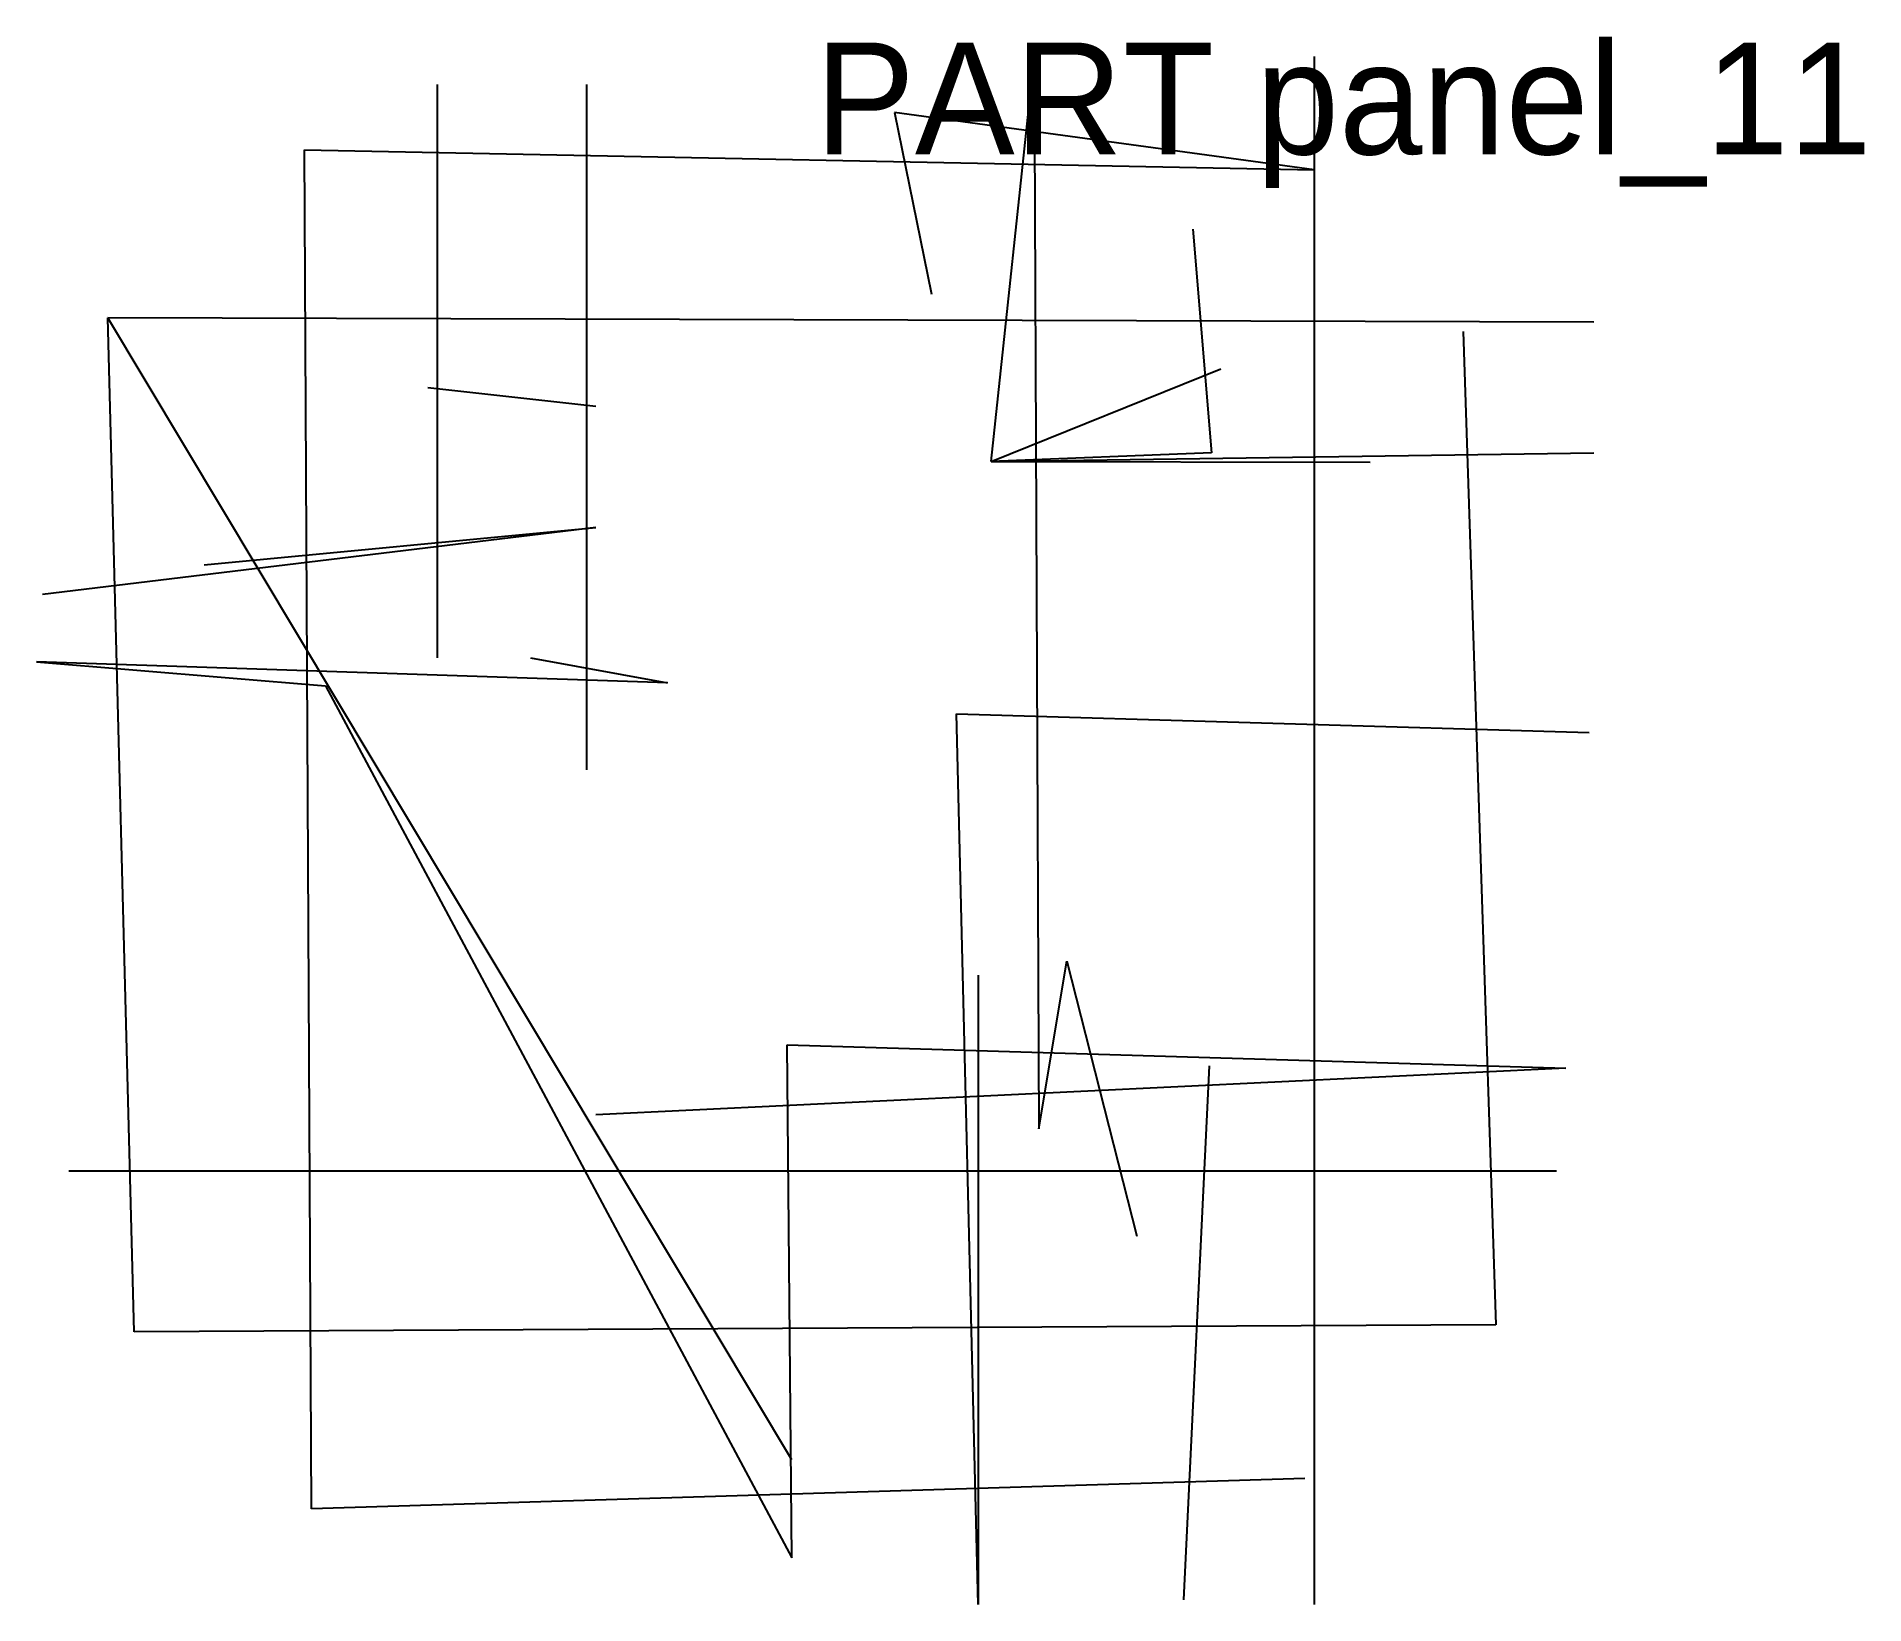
# Model space of a CAD drawing. Header units: millimetres. Extents: x 1 to 197, y 2 to 170.
import ezdxf

# ---------------------------------------------------------------- set-up
doc = ezdxf.new("R2010")
doc.units = ezdxf.units.MM
doc.layers.add('ANNOTATIONS', color=3, linetype='Continuous')
doc.layers.add('GEOMETRY', color=7, linetype='Continuous')

msp = doc.modelspace()

# ---------------------------------------------------------------- linework, layer by layer
at = {"layer": 'GEOMETRY'}
for p, q in [((103.38, 124.07), (108, 167.33)), ((108, 167.33), (108.5, 52.5)), ((138, 167.5), (138, 1.5)), ((44, 164.5), (44, 103)), ((60, 164.5), (60, 91)), ((138, 155.33), (93, 161.5)), ((93, 161.5), (97, 142)), ((30.5, 11.75), (29.75, 157.5)), ((29.75, 157.5), (138, 155.33)), ((125, 149), (127, 125)), ((168, 139), (8.66, 139.46)), ((11.5, 30.75), (8.66, 139.46)), ((82, 17), (8.66, 139.46)), ((154, 138), (157.5, 31.5)), ((103.38, 124.07), (128, 134)), ((43, 132), (61, 130)), ((127, 125), (103.38, 124.07)), ((103.38, 124.07), (168, 125)), ((103.38, 124.07), (144, 124)), ((61, 117), (1.66, 109.8)), ((19, 113), (61, 117)), ((68.67, 100.33), (1.03, 102.58)), ((1.03, 102.58), (32, 100)), ((54, 103), (68.67, 100.33)), ((32, 100), (82, 6.5)), ((102, 1.5), (99.67, 97)), ((99.67, 97), (167.5, 95)), ((102, 69), (102, 1.5)), ((108.5, 52.5), (111.5, 70.5)), ((111.5, 70.5), (119, 41)), ((82, 6.5), (81.5, 61.5)), ((81.5, 61.5), (165, 59)), ((165, 59), (61, 54)), ((126.75, 59.25), (124, 2)), ((4.5, 48), (164, 48)), ((157.5, 31.5), (11.5, 30.75)), ((137, 15), (30.5, 11.75))]:
    msp.add_line(p, q, dxfattribs=at)

# ---------------------------------------------------------------- texts
at = {"layer": 'ANNOTATIONS'}
msp.add_text('PART panel_11', height=12, dxfattribs=at).set_placement((84.5, 157))

doc.saveas('drawing.dxf')
